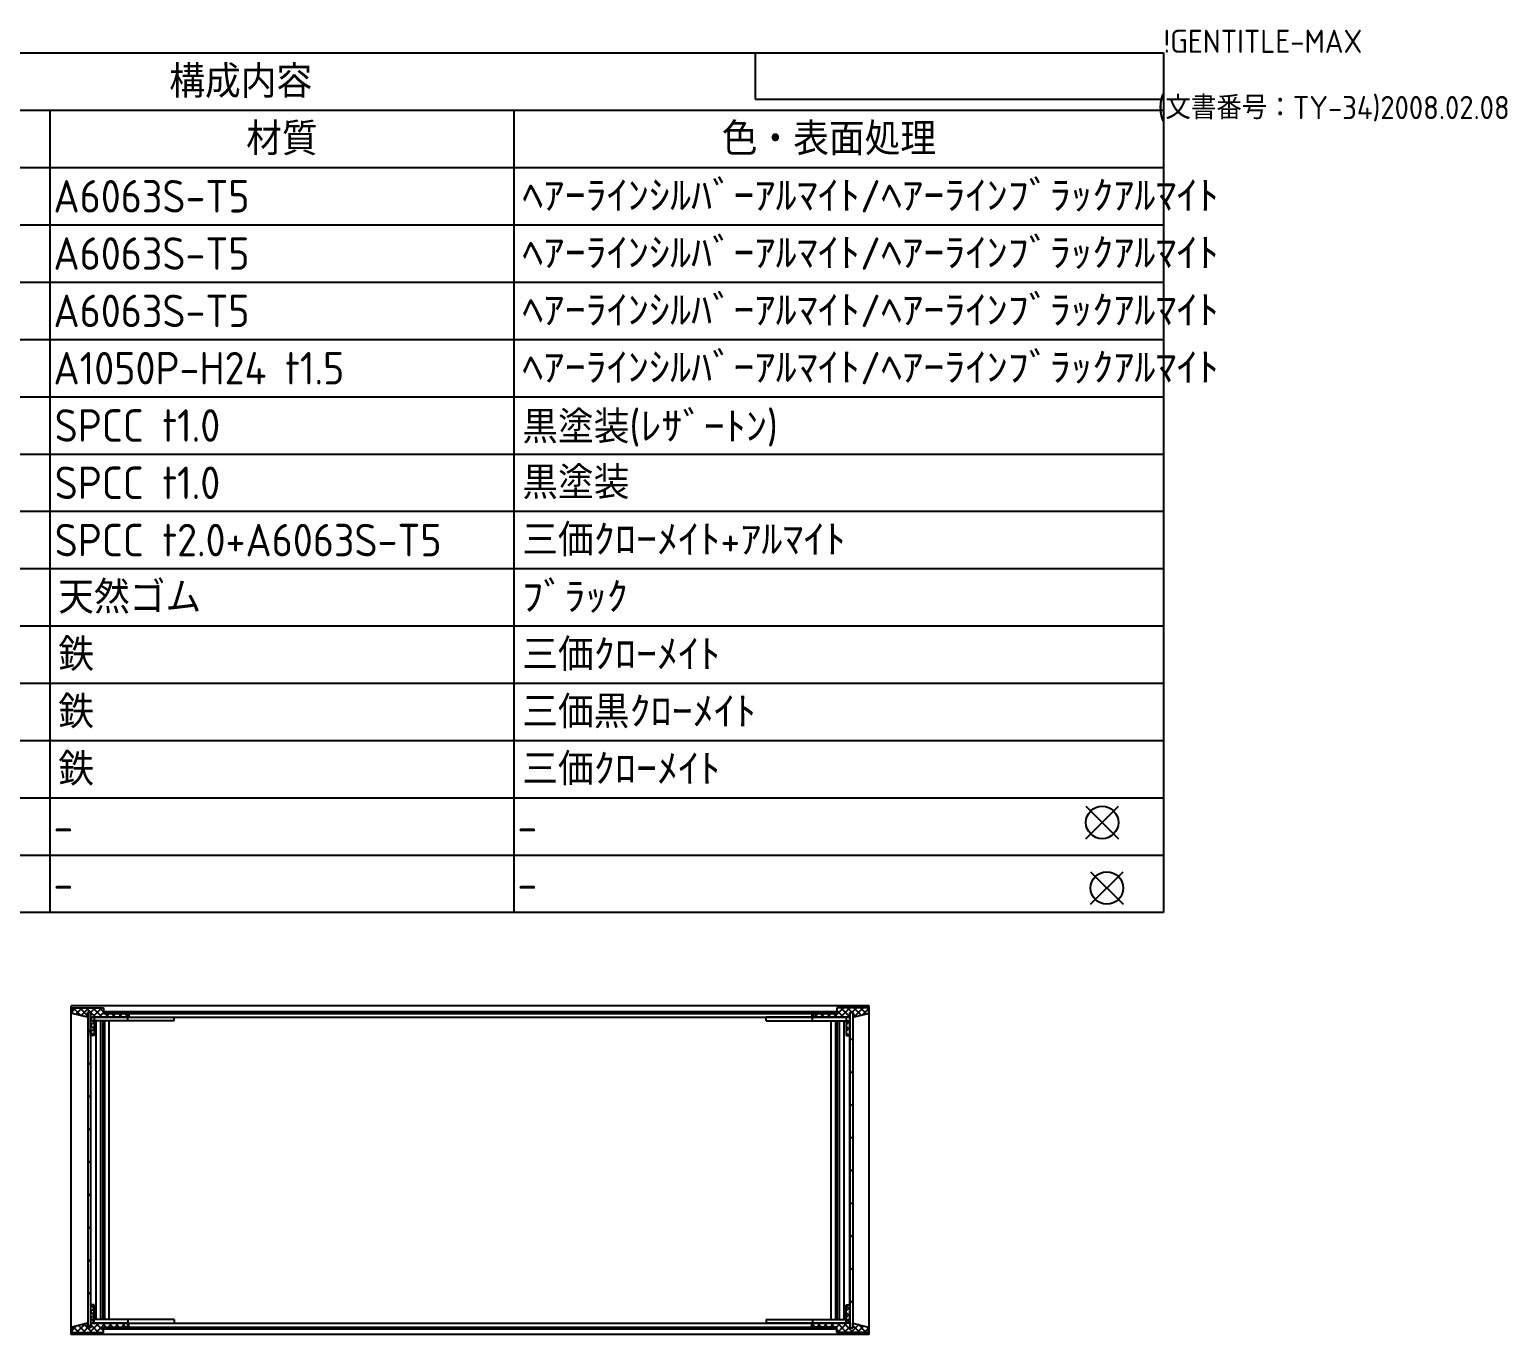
# Model space of a CAD drawing. Extents: x -78 to 2536, y -691 to 1413.
# Drawn here: x 1404 to 2200, y 709 to 1413 of the extents above; entities that cross this region are included whole.
import ezdxf

# ---------------------------------------------------------------- set-up
doc = ezdxf.new("R2010")
doc.units = 0
doc.header["$LTSCALE"] = 5
doc.layers.get('0').update_dxf_attribs({"linetype": 'CONTINUOUS'})
for name, color, linetype in [('AM_12', 7, 'CONTINUOUS'), ('AM_8', 1, 'CONTINUOUS'), ('側板', 7, 'CONTINUOUS'), ('固定金具', 6, 'CONTINUOUS'), ('天板', 3, 'CONTINUOUS'), ('底板', 4, 'CONTINUOUS'), ('ﾌﾚ_ﾑ', 2, 'CONTINUOUS'), ('ﾘﾔﾊ_ﾈﾙ', 5, 'CONTINUOUS')]:
    doc.layers.add(name, color=color, linetype=linetype)
doc.styles.add('ACISOTS', font='isocp.shx', dxfattribs={"height": 1, "bigfont": 'extfont.shx'})
doc.styles.get("Standard").update_dxf_attribs({"font": 'ISOCP.SHX', "bigfont": 'EXTFONT.SHX'})

# ---------------------------------------------------------------- blocks, each defined once
blk = doc.blocks.new('TK-A3')
for p, q in [((359, 280), (359, 275)), ((359, 275), (403, 275))]:
    blk.add_line(p, q)
for s, p in [('!GENTITLE-MAX', (403, 280)), ('(文書番号：TY-34)2008.02.08', (402.359, 272.859))]:
    blk.add_text(s, height=2.5).set_placement(p)
blk = doc.blocks.new('*U184')
at = {"color": 2, "style": 'ACISOTS'}
blk.add_text('1', height=17.5, dxfattribs=at).set_placement((1045.625, 1314))
blk = doc.blocks.new('*U185')
at = {"color": 2, "style": 'ACISOTS'}
blk.add_text('パネル', height=17.5, dxfattribs=at).set_placement((1079.5, 1314))
blk = doc.blocks.new('*U186')
at = {"color": 2, "style": 'ACISOTS'}
blk.add_text('1', height=17.5, dxfattribs=at).set_placement((1373.125, 1314))
blk = doc.blocks.new('*U187')
at = {"color": 2, "style": 'ACISOTS'}
blk.add_text('A6063S-T5', height=17.5, dxfattribs=at).set_placement((1416.875, 1314))
blk = doc.blocks.new('*U188')
at = {"color": 2, "style": 'ACISOTS'}
blk.add_text('ﾍｱｰﾗｲﾝｼﾙﾊﾞｰｱﾙﾏｲﾄ/ﾍｱｰﾗｲﾝﾌﾞﾗｯｸｱﾙﾏｲﾄ', height=17.5, dxfattribs=at).set_placement((1669.5, 1314))
blk = doc.blocks.new('*U189')
at = {"color": 2, "style": 'ACISOTS'}
blk.add_text('2', height=17.5, dxfattribs=at).set_placement((1043.57, 1283.12))
blk = doc.blocks.new('*U190')
at = {"color": 2, "style": 'ACISOTS'}
blk.add_text('フレーム(AE-303)', height=17.5, dxfattribs=at).set_placement((1079.5, 1282.25))
blk = doc.blocks.new('*U191')
at = {"color": 2, "style": 'ACISOTS'}
blk.add_text('4', height=17.5, dxfattribs=at).set_placement((1370.5, 1283.125))
blk = doc.blocks.new('*U192')
at = {"color": 2, "style": 'ACISOTS'}
blk.add_text('A6063S-T5', height=17.5, dxfattribs=at).set_placement((1416.875, 1283.125))
blk = doc.blocks.new('*U193')
at = {"color": 2, "style": 'ACISOTS'}
blk.add_text('ﾍｱｰﾗｲﾝｼﾙﾊﾞｰｱﾙﾏｲﾄ/ﾍｱｰﾗｲﾝﾌﾞﾗｯｸｱﾙﾏｲﾄ', height=17.5, dxfattribs=at).set_placement((1669.5, 1283.125))
blk = doc.blocks.new('*U194')
at = {"color": 2, "style": 'ACISOTS'}
blk.add_text('3', height=17.5, dxfattribs=at).set_placement((1043.51, 1252.25))
blk = doc.blocks.new('*U195')
at = {"color": 2, "style": 'ACISOTS'}
blk.add_text('リヤパネル', height=17.5, dxfattribs=at).set_placement((1079.5, 1252.25))
blk = doc.blocks.new('*U196')
at = {"color": 2, "style": 'ACISOTS'}
blk.add_text('1', height=17.5, dxfattribs=at).set_placement((1373.125, 1252.25))
blk = doc.blocks.new('*U197')
at = {"color": 2, "style": 'ACISOTS'}
blk.add_text('A6063S-T5', height=17.5, dxfattribs=at).set_placement((1416.875, 1252.25))
blk = doc.blocks.new('*U198')
at = {"color": 2, "style": 'ACISOTS'}
blk.add_text('ﾍｱｰﾗｲﾝｼﾙﾊﾞｰｱﾙﾏｲﾄ/ﾍｱｰﾗｲﾝﾌﾞﾗｯｸｱﾙﾏｲﾄ', height=17.5, dxfattribs=at).set_placement((1669.5, 1252.25))
blk = doc.blocks.new('*U199')
at = {"color": 2, "style": 'ACISOTS'}
blk.add_text('4', height=17.5, dxfattribs=at).set_placement((1043, 1221.375))
blk = doc.blocks.new('*U200')
at = {"color": 2, "style": 'ACISOTS'}
blk.add_text('側板', height=17.5, dxfattribs=at).set_placement((1079.5, 1221.375))
blk = doc.blocks.new('*U201')
at = {"color": 2, "style": 'ACISOTS'}
blk.add_text('2', height=17.5, dxfattribs=at).set_placement((1371.07, 1221.37))
blk = doc.blocks.new('*U202')
at = {"color": 2, "style": 'ACISOTS'}
blk.add_text('A1050P-H24 t1.5', height=17.5, dxfattribs=at).set_placement((1416.88, 1221.37))
blk = doc.blocks.new('*U203')
at = {"color": 2, "style": 'ACISOTS'}
blk.add_text('ﾍｱｰﾗｲﾝｼﾙﾊﾞｰｱﾙﾏｲﾄ/ﾍｱｰﾗｲﾝﾌﾞﾗｯｸｱﾙﾏｲﾄ', height=17.5, dxfattribs=at).set_placement((1669.5, 1221.375))
blk = doc.blocks.new('*U204')
at = {"color": 2, "style": 'ACISOTS'}
blk.add_text('5', height=17.5, dxfattribs=at).set_placement((1043.51, 1190.5))
blk = doc.blocks.new('*U205')
at = {"color": 2, "style": 'ACISOTS'}
blk.add_text('天板', height=17.5, dxfattribs=at).set_placement((1079.5, 1190.5))
blk = doc.blocks.new('*U206')
at = {"color": 2, "style": 'ACISOTS'}
blk.add_text('1', height=17.5, dxfattribs=at).set_placement((1373.125, 1190.5))
blk = doc.blocks.new('*U207')
at = {"color": 2, "style": 'ACISOTS'}
blk.add_text('SPCC t1.0', height=17.5, dxfattribs=at).set_placement((1417.57, 1190.5))
blk = doc.blocks.new('*U208')
at = {"color": 2, "style": 'ACISOTS'}
blk.add_text('黒塗装(ﾚｻﾞｰﾄﾝ)', height=17.5, dxfattribs=at).set_placement((1669.5, 1189.625))
blk = doc.blocks.new('*U209')
at = {"color": 2, "style": 'ACISOTS'}
blk.add_text('6', height=17.5, dxfattribs=at).set_placement((1043.96, 1159.62))
blk = doc.blocks.new('*U210')
at = {"color": 2, "style": 'ACISOTS'}
blk.add_text('底板', height=17.5, dxfattribs=at).set_placement((1079.5, 1159.625))
blk = doc.blocks.new('*U211')
at = {"color": 2, "style": 'ACISOTS'}
blk.add_text('1', height=17.5, dxfattribs=at).set_placement((1373.125, 1159.625))
blk = doc.blocks.new('*U212')
at = {"color": 2, "style": 'ACISOTS'}
blk.add_text('SPCC t1.0', height=17.5, dxfattribs=at).set_placement((1417.57, 1159.62))
blk = doc.blocks.new('*U213')
at = {"color": 2, "style": 'ACISOTS'}
blk.add_text('黒塗装', height=17.5, dxfattribs=at).set_placement((1669.5, 1159.625))
blk = doc.blocks.new('*U214')
at = {"color": 2, "style": 'ACISOTS'}
blk.add_text('7', height=17.5, dxfattribs=at).set_placement((1043.875, 1128.75))
blk = doc.blocks.new('*U215')
at = {"color": 2, "style": 'ACISOTS'}
blk.add_text('固定金具', height=17.5, dxfattribs=at).set_placement((1079.5, 1128.75))
blk = doc.blocks.new('*U216')
at = {"color": 2, "style": 'ACISOTS'}
blk.add_text('4', height=17.5, dxfattribs=at).set_placement((1370.5, 1128.75))
blk = doc.blocks.new('*U217')
at = {"color": 2, "style": 'ACISOTS'}
blk.add_text('SPCC t2.0+A6063S-T5', height=17.5, dxfattribs=at).set_placement((1417.57, 1128.75))
blk = doc.blocks.new('*U218')
at = {"color": 2, "style": 'ACISOTS'}
blk.add_text('三価ｸﾛｰﾒｲﾄ+ｱﾙﾏｲﾄ', height=17.5, dxfattribs=at).set_placement((1669.5, 1128.75))
blk = doc.blocks.new('*U219')
at = {"color": 2, "style": 'ACISOTS'}
blk.add_text('8', height=17.5, dxfattribs=at).set_placement((1043.875, 1097.875))
blk = doc.blocks.new('*U220')
at = {"color": 2, "style": 'ACISOTS'}
blk.add_text('ゴム足(B-P3)', height=17.5, dxfattribs=at).set_placement((1079.5, 1097))
blk = doc.blocks.new('*U221')
at = {"color": 2, "style": 'ACISOTS'}
blk.add_text('4', height=17.5, dxfattribs=at).set_placement((1370.5, 1097.875))
blk = doc.blocks.new('*U222')
at = {"color": 2, "style": 'ACISOTS'}
blk.add_text('天然ゴム', height=17.5, dxfattribs=at).set_placement((1419.5, 1097.875))
blk = doc.blocks.new('*U223')
at = {"color": 2, "style": 'ACISOTS'}
blk.add_text('ﾌﾞﾗｯｸ', height=17.5, dxfattribs=at).set_placement((1669.5, 1097.875))
blk = doc.blocks.new('*U224')
at = {"color": 2, "style": 'ACISOTS'}
blk.add_text('9', height=17.5, dxfattribs=at).set_placement((1043.58, 1067))
blk = doc.blocks.new('*U225')
at = {"color": 2, "style": 'ACISOTS'}
blk.add_text('取付ビス(ｻﾗM3×5)', height=17.5, dxfattribs=at).set_placement((1079.5, 1066.125))
blk = doc.blocks.new('*U226')
at = {"color": 2, "style": 'ACISOTS'}
blk.add_text('16', height=17.5, dxfattribs=at).set_placement((1366.57, 1067))
blk = doc.blocks.new('*U227')
at = {"color": 2, "style": 'ACISOTS'}
blk.add_text('鉄', height=17.5, dxfattribs=at).set_placement((1419.5, 1067))
blk = doc.blocks.new('*U228')
at = {"color": 2, "style": 'ACISOTS'}
blk.add_text('三価ｸﾛｰﾒｲﾄ', height=17.5, dxfattribs=at).set_placement((1669.5, 1067))
blk = doc.blocks.new('*U229')
at = {"color": 2, "style": 'ACISOTS'}
blk.add_text('10', height=17.5, dxfattribs=at).set_placement((1039.49, 1036.12))
blk = doc.blocks.new('*U230')
at = {"color": 2, "style": 'ACISOTS'}
blk.add_text('取付ビス(ﾊﾞｲﾝﾄﾞW付M3×5)', height=17.5, dxfattribs=at).set_placement((1079.5, 1035.25))
blk = doc.blocks.new('*U231')
at = {"color": 2, "style": 'ACISOTS'}
blk.add_text('12', height=17.5, dxfattribs=at).set_placement((1366.47, 1036.12))
blk = doc.blocks.new('*U232')
at = {"color": 2, "style": 'ACISOTS'}
blk.add_text('鉄', height=17.5, dxfattribs=at).set_placement((1419.5, 1036.125))
blk = doc.blocks.new('*U233')
at = {"color": 2, "style": 'ACISOTS'}
blk.add_text('三価黒ｸﾛｰﾒｲﾄ', height=17.5, dxfattribs=at).set_placement((1669.5, 1036.125))
blk = doc.blocks.new('*U234')
at = {"color": 2, "style": 'ACISOTS'}
blk.add_text('11', height=17.5, dxfattribs=at).set_placement((1041.25, 1005.25))
blk = doc.blocks.new('*U235')
at = {"color": 2, "style": 'ACISOTS'}
blk.add_text('取付ビス(ﾅﾍﾞM3×10)', height=17.5, dxfattribs=at).set_placement((1079.5, 1004.375))
blk = doc.blocks.new('*U236')
at = {"color": 2, "style": 'ACISOTS'}
blk.add_text('4', height=17.5, dxfattribs=at).set_placement((1370.5, 1005.25))
blk = doc.blocks.new('*U237')
at = {"color": 2, "style": 'ACISOTS'}
blk.add_text('鉄', height=17.5, dxfattribs=at).set_placement((1419.5, 1005.25))
blk = doc.blocks.new('*U238')
at = {"color": 2, "style": 'ACISOTS'}
blk.add_text('三価ｸﾛｰﾒｲﾄ', height=17.5, dxfattribs=at).set_placement((1669.5, 1005.25))
blk = doc.blocks.new('*U239')
at = {"color": 2, "style": 'ACISOTS'}
blk.add_text('12', height=17.5, dxfattribs=at).set_placement((1038.97, 974.37))
blk = doc.blocks.new('*U240')
at = {"color": 2, "style": 'ACISOTS'}
blk.add_text('取手(BH-120)別紙', height=17.5, dxfattribs=at).set_placement((1079.5, 973.5))
blk = doc.blocks.new('*U241')
at = {"color": 2, "style": 'ACISOTS'}
blk.add_text('2', height=17.5, dxfattribs=at).set_placement((1371.07, 974.37))
blk = doc.blocks.new('*U242')
at = {"color": 2, "style": 'ACISOTS'}
blk.add_text('-', height=17.5, dxfattribs=at).set_placement((1416.875, 974.375))
blk = doc.blocks.new('*U243')
at = {"color": 2, "style": 'ACISOTS'}
blk.add_text('-', height=17.5, dxfattribs=at).set_placement((1666.875, 974.375))
blk = doc.blocks.new('*U244')
at = {"color": 2, "style": 'ACISOTS'}
blk.add_text('13', height=17.5, dxfattribs=at).set_placement((1039.14, 943.5))
blk = doc.blocks.new('*U245')
at = {"color": 2, "style": 'ACISOTS'}
blk.add_text('パネル取付座金(Z-P8)別紙', height=17.5, dxfattribs=at).set_placement((1079.5, 942.625))
blk = doc.blocks.new('*U246')
at = {"color": 2, "style": 'ACISOTS'}
blk.add_text('4', height=17.5, dxfattribs=at).set_placement((1370.5, 943.5))
blk = doc.blocks.new('*U247')
at = {"color": 2, "style": 'ACISOTS'}
blk.add_text('-', height=17.5, dxfattribs=at).set_placement((1416.875, 943.5))
blk = doc.blocks.new('*U248')
at = {"color": 2, "style": 'ACISOTS'}
blk.add_text('-', height=17.5, dxfattribs=at).set_placement((1666.875, 943.5))
blk = doc.blocks.new('*U249')
at = {"color": 2, "style": 'ACISOTS'}
blk.add_text('照番', height=17.5, dxfattribs=at).set_placement((1030.75, 1344.875))
blk = doc.blocks.new('*U250')
at = {"color": 2, "style": 'ACISOTS'}
blk.add_text('名称', height=17.5, dxfattribs=at).set_placement((1188.25, 1344.875))
blk = doc.blocks.new('*U251')
at = {"color": 2, "style": 'ACISOTS'}
blk.add_text('数量', height=17.5, dxfattribs=at).set_placement((1358.25, 1344.875))
blk = doc.blocks.new('*U252')
at = {"color": 2, "style": 'ACISOTS'}
blk.add_text('材質', height=17.5, dxfattribs=at).set_placement((1520.75, 1344.875))
blk = doc.blocks.new('*U253')
at = {"color": 2, "style": 'ACISOTS'}
blk.add_text('色・表面処理', height=17.5, dxfattribs=at).set_placement((1777, 1344.875))
blk = doc.blocks.new('*U254')
at = {"color": 2, "style": 'ACISOTS'}
blk.add_text('構成内容', height=17.5, dxfattribs=at).set_placement((1479.3125, 1375.8125))
blk = doc.blocks.new('*S54')
at = {"color": 7}
for p, q in [((1025, 1400), (2015, 1400)), ((1025, 936.875), (1025, 1400)), ((2015, 1400), (2015, 936.875)), ((2015, 936.875), (1025, 936.875))]:
    blk.add_line(p, q, dxfattribs=at)
at = {"color": 1}
for p, q in [((1025, 1369.125), (2015, 1369.125)), ((1075, 1369.125), (1075, 1338.25)), ((1340, 1369.125), (1340, 1338.25)), ((1415, 1369.125), (1415, 1338.25)), ((1665, 1369.125), (1665, 1338.25)), ((1025, 1338.25), (2015, 1338.25)), ((1075, 1338.25), (1075, 1307.375)), ((1340, 1338.25), (1340, 1307.375)), ((1415, 1338.25), (1415, 1307.375)), ((1665, 1338.25), (1665, 1307.375)), ((1025, 1307.375), (2015, 1307.375)), ((1075, 1307.375), (1075, 1276.5)), ((1340, 1307.375), (1340, 1276.5)), ((1415, 1307.375), (1415, 1276.5)), ((1665, 1307.375), (1665, 1276.5)), ((1025, 1276.5), (2015, 1276.5)), ((1075, 1276.5), (1075, 1245.625)), ((1340, 1276.5), (1340, 1245.625)), ((1415, 1276.5), (1415, 1245.625)), ((1665, 1276.5), (1665, 1245.625)), ((1025, 1245.625), (2015, 1245.625)), ((1075, 1245.625), (1075, 1214.75)), ((1340, 1245.625), (1340, 1214.75)), ((1415, 1245.625), (1415, 1214.75)), ((1665, 1245.625), (1665, 1214.75)), ((1025, 1214.75), (2015, 1214.75)), ((1075, 1214.75), (1075, 1183.875)), ((1340, 1214.75), (1340, 1183.875)), ((1415, 1214.75), (1415, 1183.875)), ((1665, 1214.75), (1665, 1183.875)), ((1025, 1183.875), (2015, 1183.875)), ((1075, 1183.875), (1075, 1153)), ((1340, 1183.875), (1340, 1153)), ((1415, 1183.875), (1415, 1153)), ((1665, 1183.875), (1665, 1153)), ((1025, 1153), (2015, 1153)), ((1075, 1153), (1075, 1122.125)), ((1340, 1153), (1340, 1122.125)), ((1415, 1153), (1415, 1122.125)), ((1665, 1153), (1665, 1122.125)), ((1025, 1122.125), (2015, 1122.125)), ((1075, 1122.125), (1075, 1091.25)), ((1340, 1122.125), (1340, 1091.25)), ((1415, 1122.125), (1415, 1091.25)), ((1665, 1122.125), (1665, 1091.25)), ((1025, 1091.25), (2015, 1091.25)), ((1075, 1091.25), (1075, 1060.375)), ((1340, 1091.25), (1340, 1060.375)), ((1415, 1091.25), (1415, 1060.375)), ((1665, 1091.25), (1665, 1060.375)), ((1025, 1060.375), (2015, 1060.375)), ((1075, 1060.375), (1075, 1029.5)), ((1340, 1060.375), (1340, 1029.5)), ((1415, 1060.375), (1415, 1029.5)), ((1665, 1060.375), (1665, 1029.5)), ((1025, 1029.5), (2015, 1029.5)), ((1075, 1029.5), (1075, 998.625)), ((1340, 1029.5), (1340, 998.625)), ((1415, 1029.5), (1415, 998.625)), ((1665, 1029.5), (1665, 998.625)), ((1025, 998.625), (2015, 998.625)), ((1075, 998.625), (1075, 967.75)), ((1340, 998.625), (1340, 967.75)), ((1415, 998.625), (1415, 967.75)), ((1665, 998.625), (1665, 967.75)), ((1025, 967.75), (2015, 967.75)), ((1075, 967.75), (1075, 936.875)), ((1340, 967.75), (1340, 936.875)), ((1415, 967.75), (1415, 936.875)), ((1665, 967.75), (1665, 936.875))]:
    blk.add_line(p, q, dxfattribs=at)
for name in ['*U254', '*U249', '*U250', '*U251', '*U252', '*U253', '*U184', '*U185', '*U186', '*U187', '*U188', '*U189', '*U190', '*U191', '*U192', '*U193', '*U194', '*U195', '*U196', '*U197', '*U198', '*U199', '*U200', '*U201', '*U202', '*U203', '*U204', '*U205', '*U206', '*U207', '*U208', '*U210', '*U213', '*U209', '*U211', '*U212', '*U215', '*U218', '*U214', '*U216', '*U217', '*U219', '*U220', '*U221', '*U222', '*U223', '*U224', '*U225', '*U226', '*U227', '*U228', '*U229', '*U230', '*U231', '*U232', '*U233', '*U234', '*U235', '*U236', '*U237', '*U238', '*U239', '*U240', '*U241', '*U242', '*U243', '*U244', '*U245', '*U246', '*U247', '*U248']:
    blk.add_blockref(name, (0, 0))
blk = doc.blocks.new('*S57')
at = {"layer": 'AM_12', "color": 4}
for p, q in [((1973.21, 976.6), (1990.71, 994.1)), ((1973.21, 994.1), (1990.71, 976.6))]:
    blk.add_line(p, q, dxfattribs=at)
blk.add_circle((1981.96, 985.35), 8.75, dxfattribs=at)
blk = doc.blocks.new('*S58')
at = {"layer": 'AM_12', "color": 4}
for p, q in [((1975.76, 941.28), (1993.26, 958.78)), ((1975.76, 958.78), (1993.26, 941.28))]:
    blk.add_line(p, q, dxfattribs=at)
blk.add_circle((1984.51, 950.03), 8.75, dxfattribs=at)
blk = doc.blocks.new('*X157')
at = {"color": 0}
for p, q in [((1837.51, 880.49), (1842.51, 885.49)), ((1842.63, 880.49), (1839, 884.12)), ((1841.04, 880.49), (1846.04, 885.49)), ((1846, 880.65), (1841.17, 885.49)), ((1847.2, 882.99), (1844.7, 885.49)), ((1847.08, 882.99), (1849.58, 885.49)), ((1852.15, 881.57), (1848.24, 885.49)), ((1848.27, 880.65), (1853.11, 885.49)), ((1855.01, 882.25), (1851.77, 885.49)), ((1852.91, 881.76), (1856, 884.85)), ((1856, 884.8), (1855.31, 885.49)), ((1828.49, 880.49), (1826.49, 882.49)), ((1826.9, 880.49), (1828.9, 882.49)), ((1832.02, 880.49), (1830.02, 882.49)), ((1830.44, 880.49), (1832.44, 882.49)), ((1835.56, 880.49), (1833.56, 882.49)), ((1833.97, 880.49), (1835.97, 882.49)), ((1839.09, 880.49), (1837.09, 882.49)), ((1844, 879.92), (1846, 881.92)), ((1846, 877.12), (1844, 879.12)), ((1844, 876.38), (1846, 878.38)), ((1849.3, 880.89), (1847.6, 882.59)), ((1846, 873.58), (1844, 875.58)), ((1844, 872.85), (1846, 874.85)), ((1845.56, 870.49), (1844, 872.05)), ((1845.18, 870.49), (1846, 871.31))]:
    blk.add_line(p, q, dxfattribs=at)
blk = doc.blocks.new('*X158')
at = {"color": 0}
for p, q in [((1846, 722.9), (1844, 724.9)), ((1839.4, 710.49), (1846, 717.1)), ((1844, 722.17), (1846, 724.17)), ((1846, 719.37), (1844, 721.37)), ((1844, 718.63), (1846, 720.63)), ((1846, 715.83), (1844, 717.83)), ((1826, 714.78), (1826.72, 715.49)), ((1827.13, 713.49), (1826, 714.62)), ((1828.26, 713.49), (1830.26, 715.49)), ((1830.67, 713.49), (1828.67, 715.49)), ((1831.79, 713.49), (1833.79, 715.49)), ((1834.2, 713.49), (1832.2, 715.49)), ((1835.33, 713.49), (1837.33, 715.49)), ((1837.74, 713.49), (1835.74, 715.49)), ((1838.86, 713.49), (1840.86, 715.49)), ((1840.74, 710.49), (1839, 712.23)), ((1844.27, 710.49), (1839.27, 715.49)), ((1847.81, 710.49), (1842.81, 715.49)), ((1842.93, 710.49), (1846, 713.56)), ((1846.47, 710.49), (1850.73, 714.75)), ((1847.6, 715.16), (1847.87, 715.43)), ((1851.35, 710.49), (1847.6, 714.23)), ((1850, 710.49), (1853.58, 714.07)), ((1854.88, 710.49), (1850.59, 714.78)), ((1853.54, 710.49), (1856, 712.96)), ((1856, 712.9), (1855.23, 713.68))]:
    blk.add_line(p, q, dxfattribs=at)
blk = doc.blocks.new('*X159')
at = {"color": 0}
for p, q in [((1426.9, 883.55), (1428.85, 885.49)), ((1431.63, 881.37), (1427.51, 885.49)), ((1428.91, 882.01), (1432.38, 885.49)), ((1435.3, 881.23), (1431.04, 885.49)), ((1431.76, 881.33), (1435.92, 885.49)), ((1439.58, 880.49), (1434.58, 885.49)), ((1436.9, 879.4), (1442.99, 885.49)), ((1436.9, 882.94), (1439.46, 885.49)), ((1443.11, 880.49), (1438.11, 885.49)), ((1443.9, 883.24), (1441.65, 885.49)), ((1426.99, 882.47), (1426.9, 882.56)), ((1434.62, 880.65), (1435.3, 881.34)), ((1438.9, 877.63), (1436.9, 879.63)), ((1436.9, 875.87), (1438.9, 877.87)), ((1438.9, 874.1), (1436.9, 876.1)), ((1441.53, 880.49), (1443.9, 882.87)), ((1446.65, 880.49), (1444.65, 882.49)), ((1445.06, 880.49), (1447.06, 882.49)), ((1450.19, 880.49), (1448.19, 882.49)), ((1448.6, 880.49), (1450.6, 882.49)), ((1453.72, 880.49), (1451.72, 882.49)), ((1452.13, 880.49), (1454.13, 882.49)), ((1456.9, 880.84), (1455.26, 882.49)), ((1455.67, 880.49), (1456.9, 881.73)), ((1436.9, 872.33), (1438.9, 874.33)), ((1438.9, 870.56), (1436.9, 872.56)), ((1438.6, 870.49), (1438.9, 870.8))]:
    blk.add_line(p, q, dxfattribs=at)
blk = doc.blocks.new('*X160')
at = {"color": 0}
for p, q in [((1436.9, 725.19), (1437.2, 725.49)), ((1438.9, 723.42), (1436.9, 725.42)), ((1436.9, 721.66), (1438.9, 723.66)), ((1438.9, 719.88), (1436.9, 721.88)), ((1436.9, 718.12), (1438.9, 720.12)), ((1438.9, 716.35), (1436.9, 718.35)), ((1426.9, 711.66), (1429.31, 714.07)), ((1427.08, 710.49), (1426.9, 710.67)), ((1430.62, 710.49), (1427.48, 713.63)), ((1429.28, 710.49), (1433.95, 715.17)), ((1434.15, 710.49), (1430.34, 714.31)), ((1432.81, 710.49), (1435.31, 712.99)), ((1437.69, 710.49), (1433.19, 714.99)), ((1436.35, 710.49), (1441.35, 715.49)), ((1436.9, 714.58), (1438.9, 716.58)), ((1441.22, 710.49), (1436.9, 714.81)), ((1443.9, 711.35), (1439.76, 715.49)), ((1439.88, 710.49), (1444.88, 715.49)), ((1445.29, 713.49), (1443.29, 715.49)), ((1443.42, 710.49), (1443.9, 710.98)), ((1446.42, 713.49), (1448.42, 715.49)), ((1448.83, 713.49), (1446.83, 715.49)), ((1449.95, 713.49), (1451.95, 715.49)), ((1452.37, 713.49), (1450.37, 715.49)), ((1453.49, 713.49), (1455.49, 715.49)), ((1455.9, 713.49), (1453.9, 715.49))]:
    blk.add_line(p, q, dxfattribs=at)
blk = doc.blocks.new('*X161')
at = {"color": 0}
for p, q in [((1448.19, 882.49), (1447.19, 883.49)), ((1458.79, 882.49), (1457.79, 883.49)), ((1469.4, 882.49), (1468.4, 883.49)), ((1480.01, 882.49), (1479.01, 883.49)), ((1490.61, 882.49), (1489.61, 883.49)), ((1501.22, 882.49), (1500.22, 883.49)), ((1511.83, 882.49), (1510.83, 883.49)), ((1522.43, 882.49), (1521.43, 883.49)), ((1533.04, 882.49), (1532.04, 883.49)), ((1543.64, 882.49), (1542.64, 883.49)), ((1554.25, 882.49), (1553.25, 883.49)), ((1564.86, 882.49), (1563.86, 883.49)), ((1575.46, 882.49), (1574.46, 883.49)), ((1586.07, 882.49), (1585.07, 883.49)), ((1596.68, 882.49), (1595.68, 883.49)), ((1607.28, 882.49), (1606.28, 883.49)), ((1617.89, 882.49), (1616.89, 883.49)), ((1628.5, 882.49), (1627.5, 883.49)), ((1639.1, 882.49), (1638.1, 883.49)), ((1649.71, 882.49), (1648.71, 883.49)), ((1660.32, 882.49), (1659.32, 883.49)), ((1670.92, 882.49), (1669.92, 883.49)), ((1681.53, 882.49), (1680.53, 883.49)), ((1692.14, 882.49), (1691.14, 883.49)), ((1702.74, 882.49), (1701.74, 883.49)), ((1713.35, 882.49), (1712.35, 883.49)), ((1723.96, 882.49), (1722.96, 883.49)), ((1734.56, 882.49), (1733.56, 883.49)), ((1745.17, 882.49), (1744.17, 883.49)), ((1755.78, 882.49), (1754.78, 883.49)), ((1766.38, 882.49), (1765.38, 883.49)), ((1776.99, 882.49), (1775.99, 883.49)), ((1787.6, 882.49), (1786.6, 883.49)), ((1798.2, 882.49), (1797.2, 883.49)), ((1808.81, 882.49), (1807.81, 883.49)), ((1819.42, 882.49), (1818.42, 883.49)), ((1830.02, 882.49), (1829.02, 883.49))]:
    blk.add_line(p, q, dxfattribs=at)
blk = doc.blocks.new('*X162')
at = {"color": 0}
for p, q in [((1453.37, 712.49), (1452.37, 713.49)), ((1463.97, 712.49), (1462.97, 713.49)), ((1474.58, 712.49), (1473.58, 713.49)), ((1485.19, 712.49), (1484.19, 713.49)), ((1495.79, 712.49), (1494.79, 713.49)), ((1506.4, 712.49), (1505.4, 713.49)), ((1517.01, 712.49), (1516.01, 713.49)), ((1527.61, 712.49), (1526.61, 713.49)), ((1538.22, 712.49), (1537.22, 713.49)), ((1548.83, 712.49), (1547.83, 713.49)), ((1559.43, 712.49), (1558.43, 713.49)), ((1570.04, 712.49), (1569.04, 713.49)), ((1580.64, 712.49), (1579.64, 713.49)), ((1591.25, 712.49), (1590.25, 713.49)), ((1601.86, 712.49), (1600.86, 713.49)), ((1612.46, 712.49), (1611.46, 713.49)), ((1623.07, 712.49), (1622.07, 713.49)), ((1633.68, 712.49), (1632.68, 713.49)), ((1644.28, 712.49), (1643.28, 713.49)), ((1654.89, 712.49), (1653.89, 713.49)), ((1665.5, 712.49), (1664.5, 713.49)), ((1676.1, 712.49), (1675.1, 713.49)), ((1686.71, 712.49), (1685.71, 713.49)), ((1697.32, 712.49), (1696.32, 713.49)), ((1707.92, 712.49), (1706.92, 713.49)), ((1718.53, 712.49), (1717.53, 713.49)), ((1729.14, 712.49), (1728.14, 713.49)), ((1739.74, 712.49), (1738.74, 713.49)), ((1750.35, 712.49), (1749.35, 713.49)), ((1760.96, 712.49), (1759.96, 713.49)), ((1771.56, 712.49), (1770.56, 713.49)), ((1782.17, 712.49), (1781.17, 713.49)), ((1792.78, 712.49), (1791.78, 713.49)), ((1803.38, 712.49), (1802.38, 713.49)), ((1813.99, 712.49), (1812.99, 713.49)), ((1824.6, 712.49), (1823.6, 713.49)), ((1835.2, 712.49), (1834.2, 713.49))]:
    blk.add_line(p, q, dxfattribs=at)
blk = doc.blocks.new('*X171')
at = {"color": 0}
for p, q in [((1846.05, 867.67), (1847.55, 869.17)), ((1846.05, 849.99), (1847.55, 851.49)), ((1846.05, 832.31), (1847.55, 833.81)), ((1846.05, 814.64), (1847.55, 816.14)), ((1846.05, 796.96), (1847.55, 798.46)), ((1846.05, 779.28), (1847.55, 780.78)), ((1846.05, 761.6), (1847.55, 763.1)), ((1846.05, 743.92), (1847.55, 745.42)), ((1846.05, 726.25), (1847.55, 727.75))]:
    blk.add_line(p, q, dxfattribs=at)
blk = doc.blocks.new('*X172')
at = {"color": 0}
for p, q in [((1435.35, 872.24), (1436.85, 873.74)), ((1435.35, 854.57), (1436.85, 856.07)), ((1435.35, 836.89), (1436.85, 838.39)), ((1435.35, 819.21), (1436.85, 820.71)), ((1435.35, 801.53), (1436.85, 803.03)), ((1435.35, 783.86), (1436.85, 785.36)), ((1435.35, 766.18), (1436.85, 767.68)), ((1435.35, 748.5), (1436.85, 750)), ((1435.35, 730.82), (1436.85, 732.32)), ((1435.35, 713.15), (1436.85, 714.65))]:
    blk.add_line(p, q, dxfattribs=at)

msp = doc.modelspace()

# ---------------------------------------------------------------- linework, layer by layer
at = {"layer": '側板'}
for p, q in [((1436.854, 882.992), (1435.354, 882.992)), ((1435.354, 882.992), (1435.354, 712.992)), ((1436.854, 882.992), (1436.854, 712.992)), ((1846.054, 882.992), (1847.554, 882.992)), ((1846.054, 882.992), (1846.054, 712.992)), ((1847.554, 882.992), (1847.554, 712.992)), ((1436.854, 712.992), (1435.354, 712.992)), ((1846.054, 712.992), (1847.554, 712.992))]:
    msp.add_line(p, q, dxfattribs=at)
at = {"layer": '固定金具'}
for p, q in [((1436.954, 715.592), (1436.954, 880.392)), ((1436.954, 880.392), (1481.954, 880.392)), ((1481.954, 878.392), (1436.954, 878.392)), ((1439.954, 717.592), (1439.954, 878.392)), ((1442.404, 717.592), (1442.404, 878.392)), ((1443.704, 717.592), (1443.704, 878.392)), ((1444.504, 717.592), (1444.504, 878.392)), ((1446.954, 717.592), (1446.954, 878.392)), ((1456.954, 878.392), (1456.954, 880.392)), ((1481.954, 878.392), (1481.954, 880.392)), ((1800.954, 878.392), (1800.954, 880.392)), ((1845.954, 880.392), (1800.954, 880.392)), ((1800.954, 878.392), (1845.954, 878.392)), ((1825.954, 878.392), (1825.954, 880.392)), ((1835.954, 717.592), (1835.954, 878.392)), ((1838.404, 717.592), (1838.404, 878.392)), ((1839.204, 717.592), (1839.204, 878.392)), ((1840.504, 717.592), (1840.504, 878.392)), ((1842.954, 717.592), (1842.954, 878.392)), ((1845.954, 715.592), (1845.954, 880.392)), ((1481.954, 717.592), (1436.954, 717.592)), ((1456.954, 717.592), (1456.954, 715.592)), ((1481.954, 717.592), (1481.954, 715.592)), ((1800.954, 717.592), (1800.954, 715.592)), ((1800.954, 717.592), (1845.954, 717.592)), ((1825.954, 717.592), (1825.954, 715.592)), ((1436.954, 715.592), (1481.954, 715.592)), ((1845.954, 715.592), (1800.954, 715.592))]:
    msp.add_line(p, q, dxfattribs=at)
at = {"layer": '天板'}
for p, q in [((1444.204, 883.492), (1838.704, 883.492)), ((1444.204, 882.492), (1444.204, 883.492)), ((1444.204, 882.492), (1838.704, 882.492)), ((1838.704, 882.492), (1838.704, 883.492))]:
    msp.add_line(p, q, dxfattribs=at)
at = {"layer": '底板'}
for p, q in [((1444.204, 713.492), (1838.704, 713.492)), ((1444.204, 713.492), (1444.204, 712.492)), ((1444.204, 712.492), (1838.704, 712.492)), ((1838.704, 713.492), (1838.704, 712.492))]:
    msp.add_line(p, q, dxfattribs=at)
at = {"layer": 'ﾌﾚ_ﾑ'}
for p, q in [((1426.904, 885.492), (1426.904, 882.492)), ((1426.904, 885.492), (1443.904, 885.492)), ((1443.904, 885.492), (1443.904, 882.492)), ((1839.004, 885.492), (1839.004, 882.492)), ((1856.004, 885.492), (1839.004, 885.492)), ((1856.004, 885.492), (1856.004, 882.492)), ((1435.304, 880.492), (1426.904, 882.492)), ((1435.304, 882.992), (1435.304, 880.492)), ((1436.904, 882.992), (1435.304, 882.992)), ((1436.904, 870.492), (1436.904, 882.992)), ((1438.904, 880.492), (1438.904, 870.492)), ((1456.904, 880.492), (1438.904, 880.492)), ((1443.904, 882.492), (1456.904, 882.492)), ((1456.904, 882.492), (1456.904, 880.492)), ((1826.004, 882.492), (1826.004, 880.492)), ((1839.004, 882.492), (1826.004, 882.492)), ((1826.004, 880.492), (1844.004, 880.492)), ((1844.004, 880.492), (1844.004, 870.492)), ((1846.004, 870.492), (1846.004, 882.992)), ((1846.004, 882.992), (1847.604, 882.992)), ((1847.604, 882.992), (1847.604, 880.492)), ((1847.604, 880.492), (1856.004, 882.492)), ((1438.904, 870.492), (1436.904, 870.492)), ((1844.004, 870.492), (1846.004, 870.492)), ((1438.904, 725.492), (1436.904, 725.492)), ((1436.904, 725.492), (1436.904, 712.992)), ((1438.904, 715.492), (1438.904, 725.492)), ((1844.004, 715.492), (1844.004, 725.492)), ((1844.004, 725.492), (1846.004, 725.492)), ((1846.004, 725.492), (1846.004, 712.992)), ((1435.304, 715.492), (1426.904, 713.492)), ((1426.904, 710.492), (1426.904, 713.492)), ((1426.904, 710.492), (1443.904, 710.492)), ((1435.304, 712.992), (1435.304, 715.492)), ((1436.904, 712.992), (1435.304, 712.992)), ((1456.904, 715.492), (1438.904, 715.492)), ((1443.904, 710.492), (1443.904, 713.492)), ((1443.904, 713.492), (1456.904, 713.492)), ((1456.904, 713.492), (1456.904, 715.492)), ((1826.004, 713.492), (1826.004, 715.492)), ((1826.004, 715.492), (1844.004, 715.492)), ((1839.004, 713.492), (1826.004, 713.492)), ((1839.004, 710.492), (1839.004, 713.492)), ((1856.004, 710.492), (1839.004, 710.492)), ((1846.004, 712.992), (1847.604, 712.992)), ((1847.604, 715.492), (1856.004, 713.492)), ((1847.604, 712.992), (1847.604, 715.492)), ((1856.004, 710.492), (1856.004, 713.492))]:
    msp.add_line(p, q, dxfattribs=at)
at = {"layer": 'ﾘﾔﾊ_ﾈﾙ'}
for p, q in [((1856.454, 886.492), (1426.454, 886.492)), ((1426.454, 709.492), (1426.454, 886.492)), ((1856.454, 709.492), (1856.454, 886.492)), ((1457.454, 882.492), (1825.454, 882.492)), ((1457.454, 882.492), (1457.454, 880.492)), ((1457.454, 880.492), (1825.454, 880.492)), ((1825.454, 882.492), (1825.454, 880.492)), ((1856.454, 709.492), (1426.454, 709.492)), ((1457.454, 715.492), (1825.454, 715.492)), ((1457.454, 713.492), (1457.454, 715.492)), ((1457.454, 713.492), (1825.454, 713.492)), ((1825.454, 713.492), (1825.454, 715.492))]:
    msp.add_line(p, q, dxfattribs=at)

# ---------------------------------------------------------------- block references
at = {"xscale": 5, "yscale": 5, "zscale": 5}
msp.add_blockref('TK-A3', (0, 0), dxfattribs=at)
msp.add_blockref('*S54', (0, 0))
at = {"layer": 'AM_12'}
for name in ['*S57', '*S58']:
    msp.add_blockref(name, (0, 0), dxfattribs=at)
at = {"layer": 'AM_8', "linetype": 'CONTINUOUS'}
for name in ['*X159', '*X157', '*X161', '*X172', '*X171', '*X160', '*X158', '*X162']:
    msp.add_blockref(name, (0, 0), dxfattribs=at)

doc.saveas('drawing.dxf')
